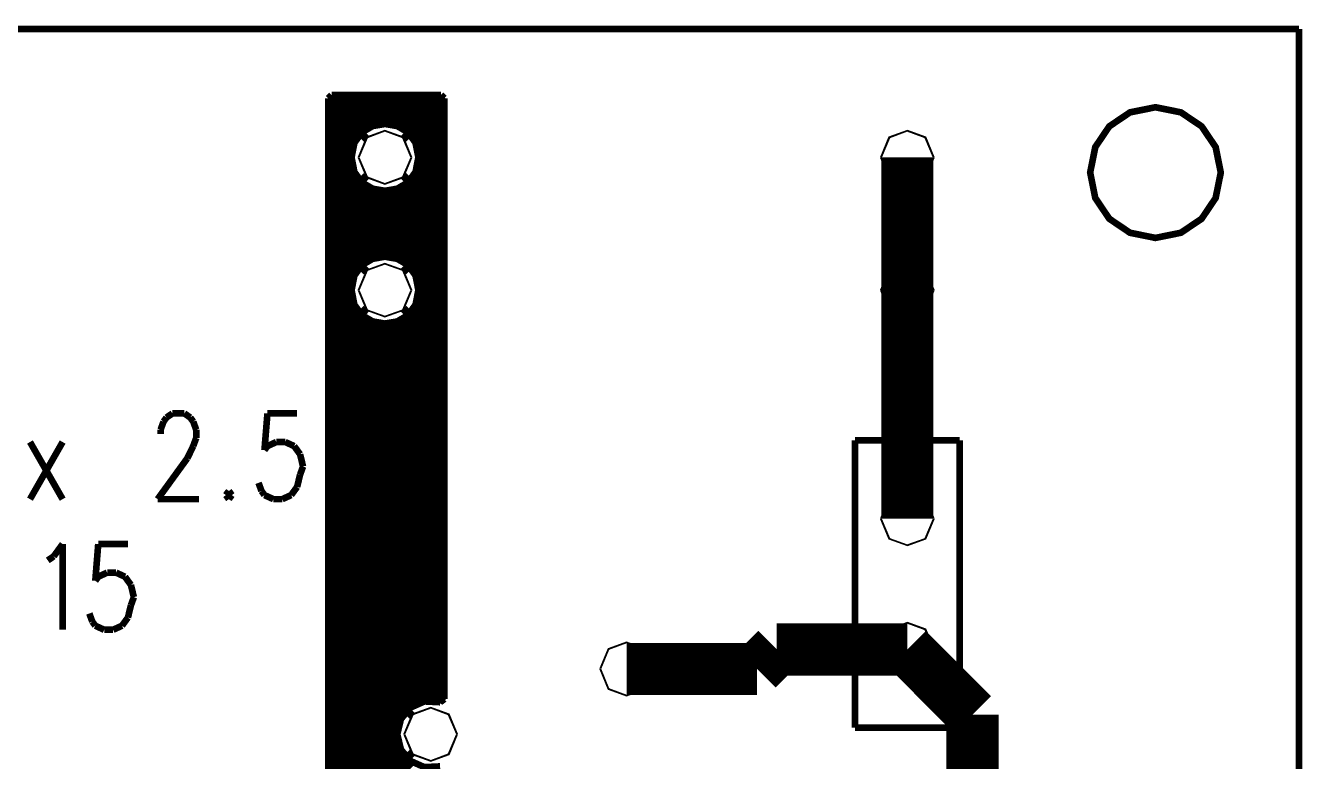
# Model space of a CAD drawing. Extents: x 0.2 to 4.14, y 0.2 to 4.15.
# Drawn here: x 2.22 to 4.144, y 3.044 to 4.153 of the extents above; entities that cross this region are included whole.
import ezdxf

# ---------------------------------------------------------------- set-up
doc = ezdxf.new("R2010")
doc.units = 0
doc.layers.get('0').update_dxf_attribs({"linetype": 'CONTINUOUS'})

msp = doc.modelspace()

# ---------------------------------------------------------------- linework, layer by layer
at = {"color": 151, "const_width": 0.01}
for points in [[(0.202365, 4.14763), (4.13938, 4.14763)], [(4.13938, 4.14763), (4.13938, 0.210612)]]:
    msp.add_lwpolyline(points, dxfattribs=at)
at = {"color": 254, "const_width": 0.01}
for points in [[(0.202365, 4.14763), (4.13938, 4.14763)], [(4.13938, 4.14763), (4.13938, 0.210612)], [(2.42318, 3.54351), (2.42763, 3.55583)], [(2.42763, 3.55583), (2.43213, 3.56201)], [(2.43213, 3.56201), (2.44108, 3.56814)], [(2.44108, 3.56814), (2.45899, 3.56814)], [(2.45899, 3.56814), (2.46793, 3.56201)], [(2.46793, 3.56201), (2.47239, 3.55583)], [(2.47239, 3.55583), (2.47689, 3.54351)], [(2.58425, 3.56814), (2.57975, 3.51281)], [(2.62896, 3.56814), (2.58425, 3.56814)], [(2.42318, 3.53737), (2.42318, 3.54351)], [(2.47689, 3.54351), (2.47689, 3.53125)], [(2.22635, 3.52507), (2.27556, 3.43896)], [(2.27556, 3.52507), (2.22635, 3.43896)], [(2.47239, 3.51893), (2.46343, 3.50049)], [(2.47689, 3.53125), (2.47239, 3.51893)], [(2.57975, 3.51281), (2.58425, 3.51893)], [(2.58425, 3.51893), (2.59765, 3.52507)], [(2.59765, 3.52507), (2.61106, 3.52507)], [(2.61106, 3.52507), (2.62451, 3.51893)], [(2.62451, 3.51893), (2.63346, 3.50663)], [(3.62756, 3.52756), (3.47006, 3.52756)], [(3.47006, 3.52756), (3.47006, 3.09446)], [(3.62756, 3.09446), (3.62756, 3.52756)], [(2.46343, 3.50049), (2.41872, 3.43896)], [(2.63346, 3.50663), (2.63792, 3.48817)], [(2.63792, 3.48817), (2.63346, 3.47586)], [(2.57531, 3.45128), (2.57081, 3.46354)], [(2.63346, 3.47586), (2.62896, 3.45742)], [(2.5261, 3.45128), (2.5216, 3.4451)], [(2.5216, 3.4451), (2.5261, 3.43896)], [(2.53054, 3.4451), (2.5261, 3.45128)], [(2.5261, 3.43896), (2.53054, 3.4451)], [(2.57975, 3.4451), (2.57531, 3.45128)], [(2.59321, 3.43896), (2.57975, 3.4451)], [(2.62001, 3.4451), (2.60661, 3.43896)], [(2.62896, 3.45742), (2.62001, 3.4451)], [(2.41872, 3.43896), (2.48133, 3.43896)], [(2.60661, 3.43896), (2.59321, 3.43896)], [(2.2621, 3.35281), (2.27556, 3.37131)], [(2.27556, 3.37131), (2.27556, 3.24214)], [(2.32921, 3.37131), (2.32476, 3.31592)], [(2.37397, 3.37131), (2.32921, 3.37131)], [(2.25315, 3.34668), (2.2621, 3.35281)], [(2.32921, 3.3221), (2.34267, 3.32824)], [(2.34267, 3.32824), (2.35607, 3.32824)], [(2.35607, 3.32824), (2.36947, 3.3221)], [(2.32476, 3.31592), (2.32921, 3.3221)], [(2.36947, 3.3221), (2.37842, 3.30979)], [(2.37842, 3.30979), (2.38292, 3.29135)], [(2.38292, 3.29135), (2.37842, 3.27903)], [(2.37842, 3.27903), (2.37397, 3.26058)], [(2.32026, 3.25439), (2.31581, 3.26671)], [(2.32476, 3.24826), (2.32026, 3.25439)], [(2.33817, 3.24214), (2.32476, 3.24826)], [(2.36501, 3.24826), (2.35161, 3.24214)], [(2.37397, 3.26058), (2.36501, 3.24826)], [(2.35161, 3.24214), (2.33817, 3.24214)], [(3.47006, 3.09446), (3.62756, 3.09446)]]:
    msp.add_lwpolyline(points, dxfattribs=at)
at = {"color": 40}
for points, const_width in [([(0.202365, 4.14763), (4.13938, 4.14763)], 0.01), ([(4.13938, 4.14763), (4.13938, 0.210612)], 0.01), ([(3.54883, 3.7539), (3.54883, 3.95394)], 0.07874), ([(3.54883, 3.40944), (3.54883, 3.7539)], 0.07874), ([(3.32243, 3.18306), (3.35194, 3.21257)], 0.07874), ([(3.35194, 3.21257), (3.54883, 3.21257)], 0.07874), ([(3.54883, 3.21257), (3.64708, 3.11431)], 0.07874), ([(3.1256, 3.18306), (3.32243, 3.18306)], 0.07874), ([(3.64708, 3.11431), (3.64708, 2.57286)], 0.07874)]:
    msp.add_lwpolyline(points, dxfattribs=dict(at, const_width=const_width))
at = {"color": 93, "const_width": 0.01}
for points in [[(0.202365, 4.14763), (4.13938, 4.14763)], [(4.13938, 4.14763), (4.13938, 0.210612)]]:
    msp.add_lwpolyline(points, dxfattribs=at)
at = {"color": 200, "const_width": 0.01}
for points in [[(0.202365, 4.14763), (4.13938, 4.14763)], [(4.13938, 4.14763), (4.13938, 0.210612)]]:
    msp.add_lwpolyline(points, dxfattribs=at)
at = {"color": 13}
for points, const_width in [([(0.202365, 4.14763), (4.13938, 4.14763)], 0.01), ([(4.13938, 4.14763), (4.13938, 0.210612)], 0.01), ([(2.68083, 4.04812), (2.67583, 4.04313)], 0.01), ([(2.67583, 3.94706), (2.77696, 4.04812)], 0.01), ([(2.67583, 3.95975), (2.76421, 4.04812)], 0.01), ([(2.67583, 3.9725), (2.75151, 4.04812)], 0.01), ([(2.67583, 3.98519), (2.73876, 4.04812)], 0.01), ([(2.67583, 3.99794), (2.72601, 4.04812)], 0.01), ([(2.67583, 4.01069), (2.71332, 4.04812)], 0.01), ([(2.67583, 4.02339), (2.70057, 4.04812)], 0.01), ([(2.67583, 4.03614), (2.68787, 4.04812)], 0.01), ([(2.67583, 4.04313), (2.67583, 2.96446)], 0.01), ([(2.84586, 4.04812), (2.68083, 4.04812)], 0.01), ([(2.74192, 4.00038), (2.78965, 4.04812)], 0.01), ([(2.75846, 4.00418), (2.8024, 4.04812)], 0.01), ([(2.77046, 4.00347), (2.81515, 4.04812)], 0.01), ([(2.78033, 4.0006), (2.82785, 4.04812)], 0.01), ([(2.78874, 3.99625), (2.8406, 4.04812)], 0.01), ([(2.79585, 3.99067), (2.85042, 4.04525)], 0.01), ([(2.85092, 4.04313), (2.84586, 4.04812)], 0.01), ([(2.85092, 3.13775), (2.85092, 4.04313)], 0.01), ([(2.80186, 3.98394), (2.85092, 4.03299)], 0.01), ([(2.80669, 3.97601), (2.85092, 4.02024)], 0.01), ([(2.81011, 3.96674), (2.85092, 4.00754)], 0.01), ([(2.72581, 3.98953), (2.73356, 3.98178)], 0.01181), ([(2.79704, 3.98953), (2.78922, 3.98178)], 0.01181), ([(2.81017, 3.94135), (2.85092, 3.98204)], 0.01), ([(2.81174, 3.95562), (2.85092, 3.99479)], 0.01), ([(2.67583, 3.93431), (2.71496, 3.97342)], 0.01), ([(2.67583, 3.79428), (2.85092, 3.96935)], 0.01), ([(2.67583, 3.92156), (2.7111, 3.95687)], 0.01), ([(2.67583, 3.78157), (2.85092, 3.9566)], 0.01), ([(2.67583, 3.90886), (2.71186, 3.94488)], 0.01), ([(2.67583, 3.76882), (2.85092, 3.9439)], 0.01), ([(2.67583, 3.89611), (2.71474, 3.935)], 0.01), ([(2.67583, 3.75613), (2.85092, 3.93115)], 0.01), ([(2.67583, 3.8834), (2.71907, 3.9266)], 0.01), ([(2.72581, 3.91829), (2.73356, 3.92611)], 0.01181), ([(2.79704, 3.91829), (2.78922, 3.92611)], 0.01181), ([(2.67583, 3.87067), (2.72467, 3.91949)], 0.01), ([(2.67583, 3.74338), (2.85092, 3.9184)], 0.01), ([(2.67583, 3.85792), (2.73139, 3.91347)], 0.01), ([(2.67583, 3.84521), (2.73931, 3.90864)], 0.01), ([(2.67583, 3.83247), (2.74858, 3.90522)], 0.01), ([(2.67583, 3.80701), (2.77399, 3.90517)], 0.01), ([(2.67583, 3.81976), (2.75965, 3.9036)], 0.01), ([(2.74756, 3.80236), (2.85092, 3.90571)], 0.01), ([(2.76221, 3.80431), (2.85092, 3.89296)], 0.01), ([(2.77349, 3.80285), (2.85092, 3.88026)], 0.01), ([(2.78288, 3.79947), (2.85092, 3.86751)], 0.01), ([(2.7909, 3.79476), (2.85092, 3.85476)], 0.01), ([(2.79769, 3.78885), (2.85092, 3.84207)], 0.01), ([(2.80339, 3.78179), (2.85092, 3.82932)], 0.01), ([(2.80783, 3.77349), (2.85092, 3.81662)], 0.01), ([(2.72581, 3.78956), (2.73356, 3.78174)], 0.01181), ([(2.79704, 3.78956), (2.78922, 3.78174)], 0.01181), ([(2.81082, 3.76378), (2.85092, 3.80387)], 0.01), ([(2.81174, 3.75201), (2.85092, 3.79113)], 0.01), ([(2.67583, 3.73063), (2.713, 3.76779)], 0.01), ([(2.80849, 3.736), (2.85092, 3.77843)], 0.01), ([(2.67583, 3.59065), (2.85092, 3.76568)], 0.01), ([(2.67583, 3.71793), (2.71104, 3.7531)], 0.01), ([(2.67583, 3.5779), (2.85092, 3.75299)], 0.01), ([(2.67583, 3.70518), (2.71251, 3.74186)], 0.01), ([(2.67583, 3.56521), (2.85092, 3.74024)], 0.01), ([(2.67583, 3.69249), (2.71582, 3.73247)], 0.01), ([(2.67583, 3.55246), (2.85092, 3.72749)], 0.01), ([(2.67583, 3.67974), (2.72054, 3.72444)], 0.01), ([(2.67583, 3.66699), (2.72646, 3.71761)], 0.01), ([(2.67583, 3.53976), (2.85092, 3.71479)], 0.01), ([(2.67583, 3.65429), (2.7335, 3.71197)], 0.01), ([(2.72581, 3.71832), (2.73356, 3.72607)], 0.01181), ([(2.79704, 3.71832), (2.78922, 3.72607)], 0.01181), ([(2.67583, 3.64154), (2.74181, 3.70751)], 0.01), ([(2.67583, 3.6034), (2.77929, 3.70687)], 0.01), ([(2.67583, 3.62885), (2.75151, 3.70454)], 0.01), ([(2.67583, 3.6161), (2.76335, 3.70356)], 0.01), ([(2.67583, 3.52701), (2.85092, 3.70204)], 0.01), ([(2.67583, 3.51426), (2.85092, 3.68935)], 0.01), ([(2.67583, 3.50157), (2.85092, 3.6766)], 0.01), ([(2.67583, 3.48882), (2.85092, 3.66385)], 0.01), ([(2.67583, 3.47613), (2.85092, 3.65115)], 0.01), ([(2.67583, 3.46338), (2.85092, 3.6384)], 0.01), ([(2.67583, 3.45063), (2.85092, 3.62571)], 0.01), ([(2.67583, 3.43793), (2.85092, 3.61296)], 0.01), ([(2.67583, 3.42518), (2.85092, 3.60021)], 0.01), ([(2.67583, 3.41249), (2.85092, 3.58751)], 0.01), ([(2.67583, 3.39974), (2.85092, 3.57476)], 0.01), ([(2.67583, 3.38699), (2.85092, 3.56207)], 0.01), ([(2.67583, 3.37429), (2.85092, 3.54932)], 0.01), ([(2.67583, 3.36154), (2.85092, 3.53657)], 0.01), ([(2.67583, 3.34885), (2.85092, 3.52387)], 0.01), ([(2.67583, 3.3361), (2.85092, 3.51112)], 0.01), ([(2.67583, 3.32335), (2.85092, 3.49843)], 0.01), ([(2.67583, 3.31065), (2.85092, 3.48568)], 0.01), ([(2.67583, 3.2979), (2.85092, 3.47293)], 0.01), ([(2.67583, 3.28521), (2.85092, 3.46024)], 0.01), ([(2.67583, 3.27246), (2.85092, 3.44749)], 0.01), ([(2.67583, 3.25971), (2.85092, 3.43479)], 0.01), ([(2.67583, 3.24701), (2.85092, 3.42204)], 0.01), ([(2.67583, 3.23426), (2.85092, 3.40929)], 0.01), ([(2.67583, 3.22151), (2.85092, 3.3966)], 0.01), ([(2.67583, 3.20882), (2.85092, 3.38385)], 0.01), ([(2.67583, 3.19607), (2.85092, 3.37115)], 0.01), ([(2.67583, 3.18338), (2.85092, 3.3584)], 0.01), ([(2.67583, 3.17063), (2.85092, 3.34565)], 0.01), ([(2.67583, 3.15788), (2.85092, 3.33296)], 0.01), ([(2.67583, 3.14518), (2.85092, 3.32021)], 0.01), ([(2.67583, 3.13243), (2.85092, 3.30751)], 0.01), ([(2.67583, 3.11974), (2.85092, 3.29476)], 0.01), ([(2.67583, 3.10699), (2.85092, 3.28201)], 0.01), ([(2.67583, 3.09424), (2.85092, 3.26932)], 0.01), ([(2.67583, 3.08154), (2.85092, 3.25657)], 0.01), ([(2.67583, 3.06879), (2.85092, 3.24388)], 0.01), ([(2.67583, 3.0561), (2.85092, 3.23113)], 0.01), ([(2.67583, 3.04335), (2.85092, 3.21838)], 0.01), ([(2.67583, 3.0306), (2.85092, 3.20568)], 0.01), ([(2.67583, 3.0179), (2.85092, 3.19293)], 0.01), ([(2.67583, 3.00515), (2.85092, 3.18024)], 0.01), ([(2.81646, 3.13308), (2.85092, 3.16749)], 0.01), ([(2.83117, 3.13499), (2.85092, 3.15474)], 0.01), ([(2.84451, 3.13297), (2.82081, 3.13417), (2.80007, 3.125), (2.78549, 3.10775), (2.77994, 3.08464), (2.78549, 3.06158), (2.80007, 3.04432), (2.82081, 3.03515), (2.84451, 3.03629)], 0.01), ([(2.84239, 3.13351), (2.85092, 3.14204)], 0.01), ([(2.84451, 3.13297), (2.85092, 3.13775)], 0.01), ([(2.79471, 3.12022), (2.80246, 3.11247)], 0.01181), ([(2.67583, 2.99246), (2.78185, 3.09847)], 0.01), ([(2.67583, 2.97971), (2.77994, 3.08376)], 0.01), ([(2.27431, 2.55268), (2.78472, 3.06315)], 0.01), ([(2.67583, 2.96696), (2.78142, 3.07254)], 0.01), ([(2.79471, 3.04899), (2.80246, 3.05681)], 0.01181), ([(2.27431, 2.53993), (2.7895, 3.05512)], 0.01), ([(2.27431, 2.52724), (2.79536, 3.04833)], 0.01), ([(2.27431, 2.51449), (2.80246, 3.04264)], 0.01)]:
    msp.add_lwpolyline(points, dxfattribs=dict(at, const_width=const_width))
at = {"color": 173, "const_width": 0.01}
for points in [[(0.202365, 4.14763), (4.13938, 4.14763)], [(4.13938, 4.14763), (4.13938, 0.210612)]]:
    msp.add_lwpolyline(points, dxfattribs=at)
at = {"color": 151, "const_width": 0.01}
msp.add_lwpolyline([(4.02126, 3.9311), (4.01351, 3.96946), (3.9924, 4.00071), (3.9611, 4.02181), (3.92279, 4.02951), (3.88444, 4.02181), (3.85319, 4.00071), (3.83208, 3.96946), (3.82438, 3.9311), (3.83208, 3.89279), (3.85319, 3.86149), (3.88444, 3.84039), (3.92279, 3.83263), (3.9611, 3.84039), (3.9924, 3.86149), (4.01351, 3.89279), (4.02126, 3.9311)], close=True, dxfattribs=at)
at = {"color": 254, "const_width": 0.01}
msp.add_lwpolyline([(4.02126, 3.9311), (4.01351, 3.96946), (3.9924, 4.00071), (3.9611, 4.02181), (3.92279, 4.02951), (3.88444, 4.02181), (3.85319, 4.00071), (3.83208, 3.96946), (3.82438, 3.9311), (3.83208, 3.89279), (3.85319, 3.86149), (3.88444, 3.84039), (3.92279, 3.83263), (3.9611, 3.84039), (3.9924, 3.86149), (4.01351, 3.89279), (4.02126, 3.9311)], close=True, dxfattribs=at)
at = {"color": 40, "const_width": 0.01}
msp.add_lwpolyline([(4.02126, 3.9311), (4.01351, 3.96946), (3.9924, 4.00071), (3.9611, 4.02181), (3.92279, 4.02951), (3.88444, 4.02181), (3.85319, 4.00071), (3.83208, 3.96946), (3.82438, 3.9311), (3.83208, 3.89279), (3.85319, 3.86149), (3.88444, 3.84039), (3.92279, 3.83263), (3.9611, 3.84039), (3.9924, 3.86149), (4.01351, 3.89279), (4.02126, 3.9311)], close=True, dxfattribs=at)
at = {"color": 93, "const_width": 0.01}
msp.add_lwpolyline([(4.02126, 3.9311), (4.01351, 3.96946), (3.9924, 4.00071), (3.9611, 4.02181), (3.92279, 4.02951), (3.88444, 4.02181), (3.85319, 4.00071), (3.83208, 3.96946), (3.82438, 3.9311), (3.83208, 3.89279), (3.85319, 3.86149), (3.88444, 3.84039), (3.92279, 3.83263), (3.9611, 3.84039), (3.9924, 3.86149), (4.01351, 3.89279), (4.02126, 3.9311)], close=True, dxfattribs=at)
at = {"color": 200, "const_width": 0.01}
msp.add_lwpolyline([(4.02126, 3.9311), (4.01351, 3.96946), (3.9924, 4.00071), (3.9611, 4.02181), (3.92279, 4.02951), (3.88444, 4.02181), (3.85319, 4.00071), (3.83208, 3.96946), (3.82438, 3.9311), (3.83208, 3.89279), (3.85319, 3.86149), (3.88444, 3.84039), (3.92279, 3.83263), (3.9611, 3.84039), (3.9924, 3.86149), (4.01351, 3.89279), (4.02126, 3.9311)], close=True, dxfattribs=at)
at = {"color": 13, "const_width": 0.01}
for points in [[(4.02126, 3.9311), (4.01351, 3.96946), (3.9924, 4.00071), (3.9611, 4.02181), (3.92279, 4.02951), (3.88444, 4.02181), (3.85319, 4.00071), (3.83208, 3.96946), (3.82438, 3.9311), (3.83208, 3.89279), (3.85319, 3.86149), (3.88444, 3.84039), (3.92279, 3.83263), (3.9611, 3.84039), (3.9924, 3.86149), (4.01351, 3.89279), (4.02126, 3.9311)], [(2.81179, 3.95394), (2.80746, 3.97601), (2.796, 3.99175), (2.77989, 4.00119), (2.76139, 4.00433), (2.74289, 4.00119), (2.72678, 3.99175), (2.71533, 3.97601), (2.71104, 3.95394), (2.71533, 3.93192), (2.72678, 3.91618), (2.74289, 3.90674), (2.76139, 3.9036), (2.77989, 3.90674), (2.796, 3.91618), (2.80746, 3.93192), (2.81179, 3.95394)], [(2.81179, 3.95394), (2.80746, 3.97601), (2.796, 3.99175), (2.77989, 4.00119), (2.76139, 4.00433), (2.74289, 4.00119), (2.72678, 3.99175), (2.71533, 3.97601), (2.71104, 3.95394), (2.71533, 3.93192), (2.72678, 3.91618), (2.74289, 3.90674), (2.76139, 3.9036), (2.77989, 3.90674), (2.796, 3.91618), (2.80746, 3.93192), (2.81179, 3.95394)], [(2.81179, 3.7539), (2.80746, 3.77599), (2.796, 3.79172), (2.77989, 3.80117), (2.76139, 3.80431), (2.74289, 3.80117), (2.72678, 3.79172), (2.71533, 3.77599), (2.71104, 3.7539), (2.71533, 3.73188), (2.72678, 3.71614), (2.74289, 3.70671), (2.76139, 3.70356), (2.77989, 3.70671), (2.796, 3.71614), (2.80746, 3.73188), (2.81179, 3.7539)], [(2.81179, 3.7539), (2.80746, 3.77599), (2.796, 3.79172), (2.77989, 3.80117), (2.76139, 3.80431), (2.74289, 3.80117), (2.72678, 3.79172), (2.71533, 3.77599), (2.71104, 3.7539), (2.71533, 3.73188), (2.72678, 3.71614), (2.74289, 3.70671), (2.76139, 3.70356), (2.77989, 3.70671), (2.796, 3.71614), (2.80746, 3.73188), (2.81179, 3.7539)]]:
    msp.add_lwpolyline(points, close=True, dxfattribs=at)
at = {"color": 173, "const_width": 0.01}
msp.add_lwpolyline([(4.02126, 3.9311), (4.01351, 3.96946), (3.9924, 4.00071), (3.9611, 4.02181), (3.92279, 4.02951), (3.88444, 4.02181), (3.85319, 4.00071), (3.83208, 3.96946), (3.82438, 3.9311), (3.83208, 3.89279), (3.85319, 3.86149), (3.88444, 3.84039), (3.92279, 3.83263), (3.9611, 3.84039), (3.9924, 3.86149), (4.01351, 3.89279), (4.02126, 3.9311)], close=True, dxfattribs=at)
at = {"color": 151}
for points in [[(2.80176, 3.95394), (2.78911, 3.98421), (2.76139, 3.99431), (2.73361, 3.98421), (2.72103, 3.95394), (2.73361, 3.92367), (2.76139, 3.91357), (2.78911, 3.92367), (2.80176, 3.95394)], [(3.58919, 3.95394), (3.57656, 3.98421), (3.54883, 3.99431), (3.52106, 3.98421), (3.50846, 3.95394), (3.52106, 3.92367), (3.54883, 3.91357), (3.57656, 3.92367), (3.58919, 3.95394)], [(2.80176, 3.7539), (2.78911, 3.78418), (2.76139, 3.79428), (2.73361, 3.78418), (2.72103, 3.7539), (2.73361, 3.72364), (2.76139, 3.71354), (2.78911, 3.72364), (2.80176, 3.7539)], [(3.58919, 3.7539), (3.57656, 3.78418), (3.54883, 3.79428), (3.52106, 3.78418), (3.50846, 3.7539), (3.52106, 3.72364), (3.54883, 3.71354), (3.57656, 3.72364), (3.58919, 3.7539)], [(3.58919, 3.40944), (3.57656, 3.43972), (3.54883, 3.44982), (3.52106, 3.43972), (3.50846, 3.40944), (3.52106, 3.37918), (3.54883, 3.36908), (3.57656, 3.37918), (3.58919, 3.40944)], [(3.58919, 3.21257), (3.57656, 3.24283), (3.54883, 3.25293), (3.52106, 3.24283), (3.50846, 3.21257), (3.52106, 3.18229), (3.54883, 3.17219), (3.57656, 3.18229), (3.58919, 3.21257)], [(3.16596, 3.18306), (3.15332, 3.21332), (3.1256, 3.22342), (3.09782, 3.21332), (3.08524, 3.18306), (3.09782, 3.15278), (3.1256, 3.14268), (3.15332, 3.15278), (3.16596, 3.18306)], [(2.87067, 3.08464), (2.85801, 3.1149), (2.83029, 3.125), (2.80251, 3.1149), (2.78993, 3.08464), (2.80251, 3.05436), (2.83029, 3.04428), (2.85801, 3.05436), (2.87067, 3.08464)]]:
    msp.add_lwpolyline(points, close=True, dxfattribs=at)
at = {"color": 93}
for points in [[(2.80176, 3.95394), (2.78911, 3.98421), (2.76139, 3.99431), (2.73361, 3.98421), (2.72103, 3.95394), (2.73361, 3.92367), (2.76139, 3.91357), (2.78911, 3.92367), (2.80176, 3.95394)], [(3.58919, 3.95394), (3.57656, 3.98421), (3.54883, 3.99431), (3.52106, 3.98421), (3.50846, 3.95394), (3.52106, 3.92367), (3.54883, 3.91357), (3.57656, 3.92367), (3.58919, 3.95394)], [(2.80176, 3.7539), (2.78911, 3.78418), (2.76139, 3.79428), (2.73361, 3.78418), (2.72103, 3.7539), (2.73361, 3.72364), (2.76139, 3.71354), (2.78911, 3.72364), (2.80176, 3.7539)], [(3.58919, 3.7539), (3.57656, 3.78418), (3.54883, 3.79428), (3.52106, 3.78418), (3.50846, 3.7539), (3.52106, 3.72364), (3.54883, 3.71354), (3.57656, 3.72364), (3.58919, 3.7539)], [(3.58919, 3.40944), (3.57656, 3.43972), (3.54883, 3.44982), (3.52106, 3.43972), (3.50846, 3.40944), (3.52106, 3.37918), (3.54883, 3.36908), (3.57656, 3.37918), (3.58919, 3.40944)], [(3.58919, 3.21257), (3.57656, 3.24283), (3.54883, 3.25293), (3.52106, 3.24283), (3.50846, 3.21257), (3.52106, 3.18229), (3.54883, 3.17219), (3.57656, 3.18229), (3.58919, 3.21257)], [(3.16596, 3.18306), (3.15332, 3.21332), (3.1256, 3.22342), (3.09782, 3.21332), (3.08524, 3.18306), (3.09782, 3.15278), (3.1256, 3.14268), (3.15332, 3.15278), (3.16596, 3.18306)], [(2.87067, 3.08464), (2.85801, 3.1149), (2.83029, 3.125), (2.80251, 3.1149), (2.78993, 3.08464), (2.80251, 3.05436), (2.83029, 3.04428), (2.85801, 3.05436), (2.87067, 3.08464)]]:
    msp.add_lwpolyline(points, close=True, dxfattribs=at)
at = {"color": 40}
for points in [[(2.80078, 3.95394), (2.78847, 3.98346), (2.76139, 3.99333), (2.73432, 3.98346), (2.72206, 3.95394), (2.73432, 3.92443), (2.76139, 3.91456), (2.78847, 3.92443), (2.80078, 3.95394)], [(3.58817, 3.95394), (3.57585, 3.98346), (3.54878, 3.99333), (3.52169, 3.98346), (3.50944, 3.95394), (3.52169, 3.92443), (3.54878, 3.91456), (3.57585, 3.92443), (3.58817, 3.95394)], [(2.80078, 3.7539), (2.78847, 3.78347), (2.76139, 3.79329), (2.73432, 3.78347), (2.72206, 3.7539), (2.73432, 3.72444), (2.76139, 3.71457), (2.78847, 3.72444), (2.80078, 3.7539)], [(3.58817, 3.7539), (3.57585, 3.78347), (3.54878, 3.79329), (3.52169, 3.78347), (3.50944, 3.7539), (3.52169, 3.72444), (3.54878, 3.71457), (3.57585, 3.72444), (3.58817, 3.7539)], [(3.58817, 3.40944), (3.57585, 3.43896), (3.54878, 3.44883), (3.52169, 3.43896), (3.50944, 3.40944), (3.52169, 3.37993), (3.54878, 3.37007), (3.57585, 3.37993), (3.58817, 3.40944)], [(3.58817, 3.21257), (3.57585, 3.24214), (3.54878, 3.25196), (3.52169, 3.24214), (3.50944, 3.21257), (3.52169, 3.18311), (3.54878, 3.17324), (3.57585, 3.18311), (3.58817, 3.21257)], [(3.16493, 3.18306), (3.15261, 3.21263), (3.12554, 3.22244), (3.09847, 3.21263), (3.08621, 3.18306), (3.09847, 3.15354), (3.12554, 3.14367), (3.15261, 3.15354), (3.16493, 3.18306)], [(2.86968, 3.08464), (2.85736, 3.11421), (2.83029, 3.12403), (2.80317, 3.11421), (2.7909, 3.08464), (2.80317, 3.05512), (2.83029, 3.04525), (2.85736, 3.05512), (2.86968, 3.08464)]]:
    msp.add_lwpolyline(points, close=True, dxfattribs=at)
at = {"color": 13}
for points in [[(2.80078, 3.95394), (2.78847, 3.98346), (2.76139, 3.99333), (2.73432, 3.98346), (2.72206, 3.95394), (2.73432, 3.92443), (2.76139, 3.91456), (2.78847, 3.92443), (2.80078, 3.95394)], [(3.58817, 3.95394), (3.57585, 3.98346), (3.54878, 3.99333), (3.52169, 3.98346), (3.50944, 3.95394), (3.52169, 3.92443), (3.54878, 3.91456), (3.57585, 3.92443), (3.58817, 3.95394)], [(2.80078, 3.7539), (2.78847, 3.78347), (2.76139, 3.79329), (2.73432, 3.78347), (2.72206, 3.7539), (2.73432, 3.72444), (2.76139, 3.71457), (2.78847, 3.72444), (2.80078, 3.7539)], [(3.58817, 3.7539), (3.57585, 3.78347), (3.54878, 3.79329), (3.52169, 3.78347), (3.50944, 3.7539), (3.52169, 3.72444), (3.54878, 3.71457), (3.57585, 3.72444), (3.58817, 3.7539)], [(3.58817, 3.40944), (3.57585, 3.43896), (3.54878, 3.44883), (3.52169, 3.43896), (3.50944, 3.40944), (3.52169, 3.37993), (3.54878, 3.37007), (3.57585, 3.37993), (3.58817, 3.40944)], [(3.58817, 3.21257), (3.57585, 3.24214), (3.54878, 3.25196), (3.52169, 3.24214), (3.50944, 3.21257), (3.52169, 3.18311), (3.54878, 3.17324), (3.57585, 3.18311), (3.58817, 3.21257)], [(3.16493, 3.18306), (3.15261, 3.21263), (3.12554, 3.22244), (3.09847, 3.21263), (3.08621, 3.18306), (3.09847, 3.15354), (3.12554, 3.14367), (3.15261, 3.15354), (3.16493, 3.18306)], [(2.86968, 3.08464), (2.85736, 3.11421), (2.83029, 3.12403), (2.80317, 3.11421), (2.7909, 3.08464), (2.80317, 3.05512), (2.83029, 3.04525), (2.85736, 3.05512), (2.86968, 3.08464)]]:
    msp.add_lwpolyline(points, close=True, dxfattribs=at)

doc.saveas('drawing.dxf')
